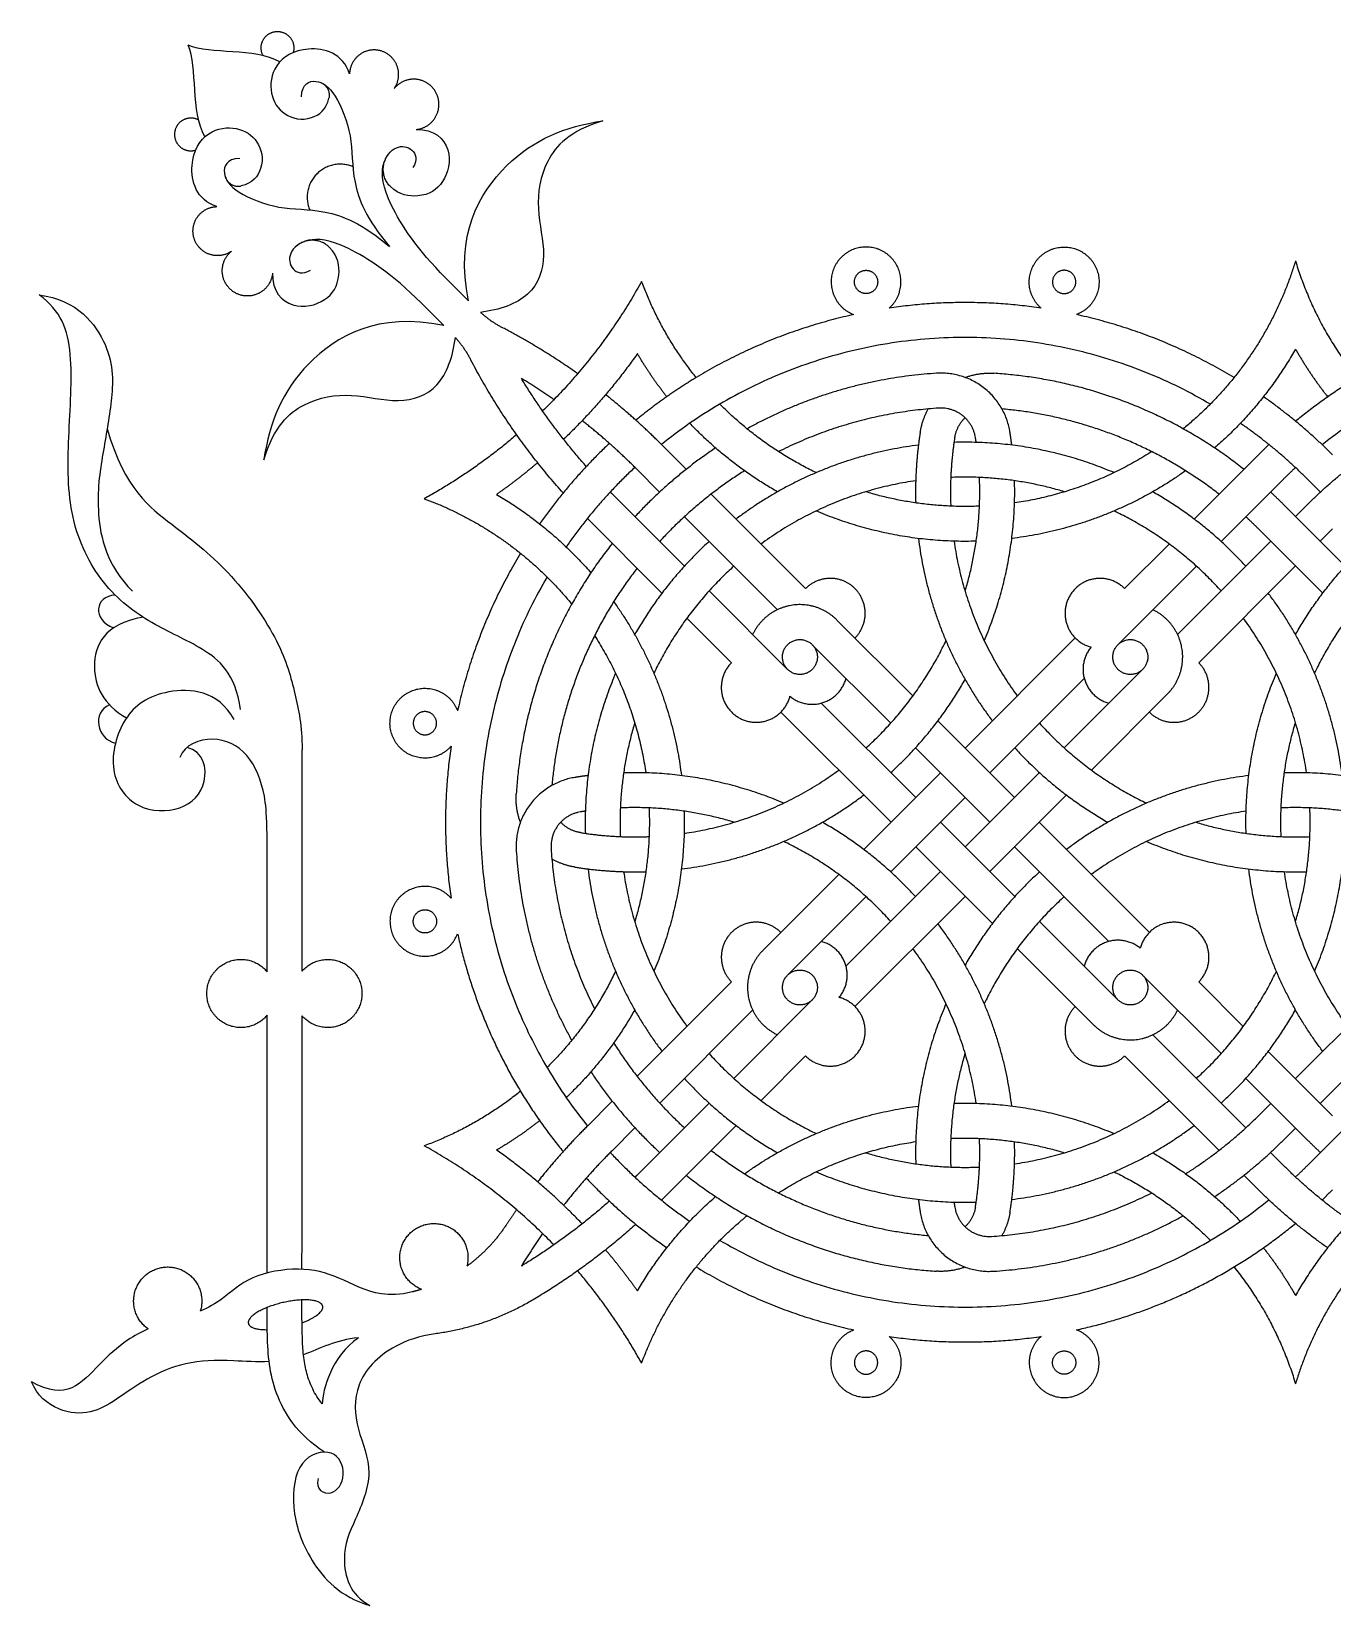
# Model space of a CAD drawing. Header units: millimetres. Extents: x -117 to 119, y -123 to 112.
# Drawn here: x -42.54 to -4.42, y 16.79 to 62.9 of the extents above; entities that cross this region are included whole.
import ezdxf

# ---------------------------------------------------------------- set-up
doc = ezdxf.new("R2010")
doc.units = ezdxf.units.MM
doc.header["$MEASUREMENT"] = 0
doc.layers.add('Layer 03', color=5, linetype='Continuous')

msp = doc.modelspace()

# ---------------------------------------------------------------- linework, layer by layer
at = {"layer": 'Layer 03'}
for p, q in [((-29.738, 55.011), (-30.402, 55.676)), ((-30.461, 54.288), (-31.125, 54.952)), ((-23.358, 50.078), (-24.086, 50.806)), ((-24.138, 49.411), (-24.809, 50.083)), ((-23.413, 47.24), (-25.533, 49.36)), ((-19.862, 46.583), (-22.629, 49.35)), ((-5.869, 49.78), (-7.686, 47.963)), ((-5.146, 49.78), (-4.777, 49.411)), ((-5.869, 49.057), (-4.053, 47.24)), ((-5.146, 49.057), (-5.508, 48.695)), ((-20.689, 45.963), (-23.414, 48.687)), ((-6.231, 47.972), (-8.963, 45.24)), ((-6.593, 48.333), (-4.709, 46.45)), ((-4.423, 48.333), (-4.784, 47.972)), ((-8.41, 47.239), (-10.71, 44.94)), ((-5.508, 47.248), (-8.344, 44.413)), ((-20.39, 44.217), (-22.689, 46.516)), ((-16.717, 43.438), (-18.943, 45.663)), ((-17.367, 42.641), (-19.666, 44.94)), ((-11.698, 43.952), (-14.465, 41.185)), ((-9.986, 44.217), (-12.285, 41.917)), ((-9.263, 43.493), (-11.488, 41.268)), ((-16.635, 40.462), (-19.402, 43.229)), ((-13.741, 40.462), (-15.986, 42.707)), ((-14.465, 39.738), (-16.643, 41.917)), ((-13.01, 41.193), (-15.188, 39.015)), ((-15.188, 40.462), (-17.366, 38.283)), ((-12.219, 40.537), (-14.465, 38.292)), ((-13.733, 37.56), (-15.911, 39.738)), ((-9.79, 36.511), (-13.018, 39.738)), ((-10.974, 36.248), (-13.741, 39.015)), ((-15.911, 38.292), (-18.678, 35.525)), ((-18.09, 37.559), (-20.39, 35.26)), ((-15.188, 37.568), (-18.415, 34.341)), ((-10.71, 34.537), (-13.009, 36.836)), ((-7.687, 32.961), (-9.986, 35.26)), ((-7.037, 33.758), (-8.344, 35.064)), ((-5.508, 32.228), (-2.672, 35.064)), ((-21.413, 34.237), (-24.137, 31.512)), ((-19.666, 34.537), (-21.965, 32.237)), ((-4.784, 31.505), (-2.052, 34.237)), ((-6.954, 30.781), (-9.687, 33.514)), ((-19.862, 32.894), (-21.168, 31.588)), ((-4.423, 31.143), (-6.306, 33.027)), ((-5.146, 30.42), (-6.963, 32.236)), ((-22.69, 31.513), (-24.809, 29.394)), ((-6.593, 31.143), (-6.231, 31.505)), ((-5.146, 29.696), (-3.329, 31.513)), ((-24.861, 30.788), (-25.533, 30.117)), ((-21.899, 30.857), (-24.086, 28.67)), ((-5.869, 30.42), (-5.508, 30.781)), ((-5.869, 29.696), (-6.238, 30.065))]:
    msp.add_line(p, q, dxfattribs=at)
for points in [[(-6.593, 50.503), (-8.476, 48.62)], [(-24.07, 46.45), (-26.256, 48.636)], [(-9.207, 47.889), (-10.514, 46.583)], [(-22.032, 44.413), (-23.338, 45.719)], [(-11.96, 45.136), (-15.188, 41.908)], [(-17.358, 39.738), (-20.586, 42.966)], [(-15.911, 41.185), (-18.156, 38.94)], [(-14.389, 36.77), (-16.635, 39.015)], [(-18.888, 38.209), (-21.113, 35.983)], [(-11.433, 33.813), (-13.658, 36.039)], [(-22.032, 35.064), (-24.799, 32.297)], [(-7.747, 30.127), (-10.514, 32.894)], [(-25.528, 31.568), (-26.256, 30.84)], [(-6.593, 28.973), (-7.018, 29.398)]]:
    msp.add_lwpolyline(points, dxfattribs=at)
for points, weights, knots in [([(-35.756, 62.194), (-35.879, 62.42), (-35.759, 62.647), (-35.639, 62.875), (-35.383, 62.9), (-35.127, 62.926), (-34.964, 62.726), (-34.801, 62.527), (-34.877, 62.282)], [1, 0.881210064491, 1, 0.881210064491, 1, 0.881210064491, 1, 0.881210064491, 1], [4.334201, 4.334201, 4.334201, 5.026418, 5.026418, 5.718635, 5.718635, 6.410852, 6.410852, 7.103069, 7.103069, 7.103069]), ([(-31.917, 61.228), (-31.709, 61.524), (-31.822, 61.867), (-31.935, 62.211), (-32.278, 62.325), (-32.621, 62.439), (-32.917, 62.231), (-33.213, 62.023), (-33.223, 61.662)], [1, 0.893245060778, 1, 0.893245060778, 1, 0.893245060778, 1, 0.893245060778, 1], [0, 0, 0, 0.982828, 0.982828, 1.965657, 1.965657, 2.948485, 2.948485, 3.931313, 3.931313, 3.931313]), ([(-31.274, 60.031), (-30.879, 60.067), (-30.692, 60.417), (-30.504, 60.766), (-30.692, 61.115), (-30.88, 61.464), (-31.274, 61.501), (-31.669, 61.537), (-31.917, 61.228)], [1, 0.881052779742, 1, 0.881052779742, 1, 0.881052779742, 1, 0.881052779742, 1], [0, 0, 0, 1.066522, 1.066522, 2.133043, 2.133043, 3.199565, 3.199565, 4.266087, 4.266087, 4.266087]), ([(-37.644, 60.307), (-37.87, 60.43), (-38.097, 60.309), (-38.324, 60.189), (-38.35, 59.933), (-38.375, 59.677), (-38.176, 59.514), (-37.977, 59.352), (-37.731, 59.428)], [1, 0.881210064491, 1, 0.881210064491, 1, 0.881210064491, 1, 0.881210064491, 1], [4.334201, 4.334201, 4.334201, 5.026418, 5.026418, 5.718635, 5.718635, 6.410852, 6.410852, 7.103069, 7.103069, 7.103069]), ([(-33.125, 58.94), (-33.723, 59.191), (-34.182, 58.732), (-34.641, 58.274), (-34.39, 57.675)], [1, 0.830250750109, 1, 0.830250750109, 1], [0, 0, 0, 1.675538, 1.675538, 3.351077, 3.351077, 3.351077]), ([(-36.678, 56.468), (-36.973, 56.259), (-37.317, 56.372), (-37.661, 56.485), (-37.775, 56.828), (-37.889, 57.171), (-37.681, 57.468), (-37.473, 57.764), (-37.111, 57.773)], [1, 0.893245060778, 1, 0.893245060778, 1, 0.893245060778, 1, 0.893245060778, 1], [0, 0, 0, 0.982828, 0.982828, 1.965657, 1.965657, 2.948485, 2.948485, 3.931313, 3.931313, 3.931313]), ([(-35.48, 55.824), (-35.517, 55.429), (-35.866, 55.242), (-36.215, 55.055), (-36.565, 55.242), (-36.914, 55.43), (-36.95, 55.825), (-36.987, 56.219), (-36.678, 56.468)], [1, 0.881052779742, 1, 0.881052779742, 1, 0.881052779742, 1, 0.881052779742, 1], [0, 0, 0, 1.066522, 1.066522, 2.133043, 2.133043, 3.199565, 3.199565, 4.266087, 4.266087, 4.266087]), ([(-17.413, 54.799), (-16.83, 55.314), (-17.17, 56.013), (-17.51, 56.712), (-18.274, 56.572), (-19.039, 56.432), (-19.109, 55.658), (-19.178, 54.883), (-18.451, 54.609)], [1, 0.796153603974, 1, 0.796153603974, 1, 0.796153603974, 1, 0.796153603974, 1], [8.153659, 8.153659, 8.153659, 10.103312, 10.103312, 12.052966, 12.052966, 14.00262, 14.00262, 15.952274, 15.952274, 15.952274]), ([(-12.963, 54.799), (-13.546, 55.314), (-13.206, 56.013), (-12.866, 56.712), (-12.102, 56.572), (-11.337, 56.432), (-11.267, 55.658), (-11.198, 54.883), (-11.925, 54.609)], [1, 0.796153603974, 1, 0.796153603974, 1, 0.796153603974, 1, 0.796153603974, 1], [8.153659, 8.153659, 8.153659, 10.103312, 10.103312, 12.052966, 12.052966, 14.00262, 14.00262, 15.952274, 15.952274, 15.952274]), ([(-17.749, 55.566), (-17.749, 55.907), (-18.09, 55.907), (-18.431, 55.907), (-18.431, 55.566), (-18.431, 55.225), (-18.09, 55.225), (-17.749, 55.225), (-17.749, 55.566)], [1, 0.707106781187, 1, 0.707106781187, 1, 0.707106781187, 1, 0.707106781187, 1], [0, 0, 0, 0.785398, 0.785398, 1.570796, 1.570796, 2.356194, 2.356194, 3.141593, 3.141593, 3.141593]), ([(-12.627, 55.566), (-12.627, 55.907), (-12.286, 55.907), (-11.945, 55.907), (-11.945, 55.566), (-11.945, 55.225), (-12.286, 55.225), (-12.627, 55.225), (-12.627, 55.566)], [1, 0.707106781187, 1, 0.707106781187, 1, 0.707106781187, 1, 0.707106781187, 1], [0, 0, 0, 0.785398, 0.785398, 1.570796, 1.570796, 2.356194, 2.356194, 3.141593, 3.141593, 3.141593]), ([(-18.415, 45.136), (-17.692, 45.859), (-18.415, 46.583), (-19.139, 47.306), (-19.862, 46.583)], [1, 0.707106781187, 1, 0.707106781187, 1], [7.068583, 7.068583, 7.068583, 9.424778, 9.424778, 11.780972, 11.780972, 11.780972]), ([(-10.514, 46.583), (-10.871, 46.94), (-11.372, 46.873), (-11.873, 46.807), (-12.124, 46.369), (-12.376, 45.93), (-12.181, 45.464), (-11.986, 44.998), (-11.497, 44.87)], [1, 0.896597164411, 1, 0.896597164411, 1, 0.896597164411, 1, 0.896597164411, 1], [2.356194, 2.356194, 2.356194, 3.732509, 3.732509, 5.108824, 5.108824, 6.485139, 6.485139, 7.861454, 7.861454, 7.861454]), ([(-18.943, 45.663), (-19.505, 46.225), (-20.287, 46.091), (-21.07, 45.956), (-21.413, 45.24)], [1, 0.888073833953, 1, 0.888073833953, 1], [0, 0, 0, 2.149462, 2.149462, 4.298925, 4.298925, 4.298925]), ([(-9.263, 43.493), (-8.701, 44.055), (-8.835, 44.838), (-8.97, 45.621), (-9.687, 45.963)], [1, 0.888073833953, 1, 0.888073833953, 1], [0, 0, 0, 2.149462, 2.149462, 4.298925, 4.298925, 4.298925]), ([(-19.666, 44.94), (-20.028, 45.302), (-20.39, 44.94), (-20.751, 44.578), (-20.39, 44.217), (-20.028, 43.855), (-19.666, 44.217), (-19.305, 44.578), (-19.666, 44.94)], [1, 0.707106781187, 1, 0.707106781187, 1, 0.707106781187, 1, 0.707106781187, 1], [0, 0, 0, 1.178097, 1.178097, 2.356194, 2.356194, 3.534292, 3.534292, 4.712389, 4.712389, 4.712389]), ([(-11.497, 44.87), (-11.854, 44.439), (-11.684, 43.906), (-11.515, 43.373), (-10.974, 43.229)], [1, 0.877397758974, 1, 0.877397758974, 1], [4.85167, 4.85167, 4.85167, 6.352826, 6.352826, 7.853982, 7.853982, 7.853982]), ([(-9.986, 44.217), (-9.624, 44.578), (-9.986, 44.94), (-10.348, 45.302), (-10.71, 44.94), (-11.071, 44.578), (-10.71, 44.217), (-10.348, 43.855), (-9.986, 44.217)], [1, 0.707106781187, 1, 0.707106781187, 1, 0.707106781187, 1, 0.707106781187, 1], [0, 0, 0, 1.178097, 1.178097, 2.356194, 2.356194, 3.534292, 3.534292, 4.712389, 4.712389, 4.712389]), ([(-22.032, 44.413), (-22.39, 44.055), (-22.323, 43.554), (-22.256, 43.054), (-21.818, 42.802), (-21.38, 42.55), (-20.914, 42.746), (-20.448, 42.941), (-20.319, 43.429)], [1, 0.896597164411, 1, 0.896597164411, 1, 0.896597164411, 1, 0.896597164411, 1], [2.356194, 2.356194, 2.356194, 3.732509, 3.732509, 5.108824, 5.108824, 6.485139, 6.485139, 7.861454, 7.861454, 7.861454]), ([(-9.79, 42.966), (-9.067, 42.242), (-8.344, 42.966), (-7.62, 43.689), (-8.344, 44.413)], [1, 0.707106781187, 1, 0.707106781187, 1], [7.068583, 7.068583, 7.068583, 9.424778, 9.424778, 11.780972, 11.780972, 11.780972]), ([(-20.319, 43.429), (-19.889, 43.072), (-19.356, 43.242), (-18.823, 43.412), (-18.678, 43.952)], [1, 0.877397758974, 1, 0.877397758974, 1], [4.85167, 4.85167, 4.85167, 6.352826, 6.352826, 7.853982, 7.853982, 7.853982]), ([(-30.249, 41.963), (-30.763, 41.38), (-31.463, 41.72), (-32.162, 42.06), (-32.022, 42.825), (-31.882, 43.589), (-31.107, 43.659), (-30.333, 43.729), (-30.058, 43.001)], [1, 0.796153603974, 1, 0.796153603974, 1, 0.796153603974, 1, 0.796153603974, 1], [8.153659, 8.153659, 8.153659, 10.103312, 10.103312, 12.052966, 12.052966, 14.00262, 14.00262, 15.952274, 15.952274, 15.952274]), ([(-31.016, 42.299), (-31.357, 42.299), (-31.357, 42.64), (-31.357, 42.981), (-31.016, 42.981), (-30.675, 42.981), (-30.675, 42.64), (-30.675, 42.299), (-31.016, 42.299)], [1, 0.707106781187, 1, 0.707106781187, 1, 0.707106781187, 1, 0.707106781187, 1], [0, 0, 0, 0.785398, 0.785398, 1.570796, 1.570796, 2.356194, 2.356194, 3.141593, 3.141593, 3.141593]), ([(-30.249, 37.514), (-30.763, 38.096), (-31.463, 37.756), (-32.162, 37.417), (-32.022, 36.652), (-31.882, 35.887), (-31.107, 35.817), (-30.333, 35.748), (-30.058, 36.475)], [1, 0.796153603974, 1, 0.796153603974, 1, 0.796153603974, 1, 0.796153603974, 1], [8.153659, 8.153659, 8.153659, 10.103312, 10.103312, 12.052966, 12.052966, 14.00262, 14.00262, 15.952274, 15.952274, 15.952274]), ([(-31.016, 37.177), (-31.357, 37.177), (-31.357, 36.836), (-31.357, 36.495), (-31.016, 36.495), (-30.675, 36.495), (-30.675, 36.836), (-30.675, 37.177), (-31.016, 37.177)], [1, 0.707106781187, 1, 0.707106781187, 1, 0.707106781187, 1, 0.707106781187, 1], [0, 0, 0, 0.785398, 0.785398, 1.570796, 1.570796, 2.356194, 2.356194, 3.141593, 3.141593, 3.141593]), ([(-20.586, 36.511), (-21.309, 37.234), (-22.032, 36.511), (-22.756, 35.787), (-22.032, 35.064)], [1, 0.707106781187, 1, 0.707106781187, 1], [7.068583, 7.068583, 7.068583, 9.424778, 9.424778, 11.780972, 11.780972, 11.780972]), ([(-8.344, 35.064), (-7.986, 35.421), (-8.053, 35.922), (-8.119, 36.423), (-8.558, 36.675), (-8.996, 36.926), (-9.462, 36.731), (-9.928, 36.536), (-10.056, 36.047)], [1, 0.896597164411, 1, 0.896597164411, 1, 0.896597164411, 1, 0.896597164411, 1], [2.356194, 2.356194, 2.356194, 3.732509, 3.732509, 5.108824, 5.108824, 6.485139, 6.485139, 7.861454, 7.861454, 7.861454]), ([(-21.113, 35.983), (-21.675, 35.422), (-21.54, 34.639), (-21.406, 33.856), (-20.689, 33.514)], [1, 0.888073833953, 1, 0.888073833953, 1], [0, 0, 0, 2.149462, 2.149462, 4.298925, 4.298925, 4.298925]), ([(-18.879, 34.607), (-18.522, 35.037), (-18.692, 35.57), (-18.861, 36.103), (-19.402, 36.248)], [1, 0.877397758974, 1, 0.877397758974, 1], [4.85167, 4.85167, 4.85167, 6.352826, 6.352826, 7.853982, 7.853982, 7.853982]), ([(-10.056, 36.047), (-10.487, 36.404), (-11.02, 36.235), (-11.553, 36.065), (-11.698, 35.525)], [1, 0.877397758974, 1, 0.877397758974, 1], [4.85167, 4.85167, 4.85167, 6.352826, 6.352826, 7.853982, 7.853982, 7.853982]), ([(-35.635, 34.09), (-36.081, 33.546), (-36.744, 33.782), (-37.406, 34.019), (-37.406, 34.723), (-37.406, 35.427), (-36.743, 35.664), (-36.081, 35.901), (-35.635, 35.356)], [1, 0.817472769511, 1, 0.817472769511, 1, 0.817472769511, 1, 0.817472769511, 1], [0.632098, 0.632098, 0.632098, 2.430146, 2.430146, 4.228194, 4.228194, 6.026242, 6.026242, 7.82429, 7.82429, 7.82429]), ([(-34.612, 35.38), (-34.156, 35.901), (-33.508, 35.658), (-32.86, 35.415), (-32.861, 34.723), (-32.861, 34.031), (-33.509, 33.788), (-34.156, 33.545), (-34.612, 34.066)], [1, 0.822008383555, 1, 0.822008383555, 1, 0.822008383555, 1, 0.822008383555, 1], [5.28004, 5.28004, 5.28004, 7.054889, 7.054889, 8.829738, 8.829738, 10.604587, 10.604587, 12.379435, 12.379435, 12.379435]), ([(-20.39, 35.26), (-20.751, 34.898), (-20.39, 34.537), (-20.028, 34.175), (-19.666, 34.537), (-19.305, 34.898), (-19.666, 35.26), (-20.028, 35.622), (-20.39, 35.26)], [1, 0.707106781187, 1, 0.707106781187, 1, 0.707106781187, 1, 0.707106781187, 1], [0, 0, 0, 1.178097, 1.178097, 2.356194, 2.356194, 3.534292, 3.534292, 4.712389, 4.712389, 4.712389]), ([(-10.71, 34.537), (-10.348, 34.175), (-9.986, 34.537), (-9.624, 34.898), (-9.986, 35.26), (-10.348, 35.622), (-10.71, 35.26), (-11.071, 34.898), (-10.71, 34.537)], [1, 0.707106781187, 1, 0.707106781187, 1, 0.707106781187, 1, 0.707106781187, 1], [0, 0, 0, 1.178097, 1.178097, 2.356194, 2.356194, 3.534292, 3.534292, 4.712389, 4.712389, 4.712389]), ([(-19.862, 32.894), (-19.505, 32.537), (-19.004, 32.603), (-18.503, 32.67), (-18.252, 33.108), (-18, 33.546), (-18.195, 34.012), (-18.39, 34.478), (-18.879, 34.607)], [1, 0.896597164411, 1, 0.896597164411, 1, 0.896597164411, 1, 0.896597164411, 1], [2.356194, 2.356194, 2.356194, 3.732509, 3.732509, 5.108824, 5.108824, 6.485139, 6.485139, 7.861454, 7.861454, 7.861454]), ([(-11.96, 34.341), (-12.684, 33.617), (-11.96, 32.894), (-11.237, 32.171), (-10.514, 32.894)], [1, 0.707106781187, 1, 0.707106781187, 1], [7.068583, 7.068583, 7.068583, 9.424778, 9.424778, 11.780972, 11.780972, 11.780972]), ([(-11.433, 33.813), (-10.871, 33.251), (-10.088, 33.386), (-9.305, 33.52), (-8.963, 34.237)], [1, 0.888073833953, 1, 0.888073833953, 1], [0, 0, 0, 2.149462, 2.149462, 4.298925, 4.298925, 4.298925]), ([(-31.12, 26.057), (-31.72, 26.295), (-31.75, 26.94), (-31.78, 27.585), (-31.204, 27.877), (-30.628, 28.169), (-30.126, 27.764), (-29.623, 27.359), (-29.786, 26.734)], [1, 0.839835345758, 1, 0.839835345758, 1, 0.839835345758, 1, 0.839835345758, 1], [7.45431, 7.45431, 7.45431, 9.135268, 9.135268, 10.816225, 10.816225, 12.497183, 12.497183, 14.17814, 14.17814, 14.17814]), ([(-39.127, 24.897), (-39.627, 25.251), (-39.539, 25.857), (-39.451, 26.463), (-38.87, 26.659), (-38.29, 26.855), (-37.852, 26.427), (-37.414, 25.998), (-37.597, 25.414)], [1, 0.85247995657, 1, 0.85247995657, 1, 0.85247995657, 1, 0.85247995657, 1], [7.80381, 7.80381, 7.80381, 9.415248, 9.415248, 11.026687, 11.026687, 12.638125, 12.638125, 14.249564, 14.249564, 14.249564]), ([(-34.615, 25.076), (-33.954, 25.325), (-34.01, 25.565), (-34.093, 25.921), (-35.182, 25.667), (-36.271, 25.414), (-36.188, 25.058), (-36.143, 24.868), (-35.635, 24.875)], [0.889076269239, 0.781427076851, 1, 0.707106781187, 1, 0.707106781187, 1, 0.818736781252, 0.861830784593], [1.969379, 1.969379, 1.969379, 3.141593, 3.141593, 4.712389, 4.712389, 6.283185, 6.283185, 7.255306, 7.255306, 7.255306]), ([(-17.413, 24.677), (-16.83, 24.163), (-17.17, 23.463), (-17.51, 22.764), (-18.274, 22.904), (-19.039, 23.045), (-19.109, 23.819), (-19.178, 24.593), (-18.451, 24.868)], [1, 0.796153603974, 1, 0.796153603974, 1, 0.796153603974, 1, 0.796153603974, 1], [8.153659, 8.153659, 8.153659, 10.103312, 10.103312, 12.052966, 12.052966, 14.00262, 14.00262, 15.952274, 15.952274, 15.952274]), ([(-12.963, 24.677), (-13.546, 24.163), (-13.206, 23.463), (-12.866, 22.764), (-12.102, 22.904), (-11.337, 23.045), (-11.267, 23.819), (-11.198, 24.593), (-11.925, 24.868)], [1, 0.796153603974, 1, 0.796153603974, 1, 0.796153603974, 1, 0.796153603974, 1], [8.153659, 8.153659, 8.153659, 10.103312, 10.103312, 12.052966, 12.052966, 14.00262, 14.00262, 15.952274, 15.952274, 15.952274]), ([(-17.749, 23.911), (-17.749, 23.57), (-18.09, 23.57), (-18.431, 23.57), (-18.431, 23.911), (-18.431, 24.252), (-18.09, 24.252), (-17.749, 24.252), (-17.749, 23.911)], [1, 0.707106781187, 1, 0.707106781187, 1, 0.707106781187, 1, 0.707106781187, 1], [0, 0, 0, 0.785398, 0.785398, 1.570796, 1.570796, 2.356194, 2.356194, 3.141593, 3.141593, 3.141593]), ([(-12.627, 23.911), (-12.627, 23.57), (-12.286, 23.57), (-11.945, 23.57), (-11.945, 23.911), (-11.945, 24.252), (-12.286, 24.252), (-12.627, 24.252), (-12.627, 23.911)], [1, 0.707106781187, 1, 0.707106781187, 1, 0.707106781187, 1, 0.707106781187, 1], [0, 0, 0, 0.785398, 0.785398, 1.570796, 1.570796, 2.356194, 2.356194, 3.141593, 3.141593, 3.141593])]:
    msp.add_rational_spline(points, weights, degree=2, knots=knots, dxfattribs=at)
for points in [[(-35.262, 62.013), (-36.026, 62.434), (-37.281, 62.213), (-37.955, 62.506)], [(-37.462, 59.813), (-37.883, 60.576), (-37.663, 61.832), (-37.955, 62.506)], [(-34.63, 60.992), (-34.62, 61.38), (-34.19, 61.546), (-33.647, 61.164), (-33.104, 59.835), (-33.19, 58.56), (-32.735, 57.409), (-32.058, 56.608)], [(-29.738, 55.011), (-30.141, 56.94), (-28.714, 59.408), (-26.914, 60.107), (-25.805, 60.288)], [(-25.805, 60.288), (-26.791, 59.98), (-27.563, 59.14), (-27.796, 57.713), (-27.407, 56.319), (-27.827, 55.097), (-28.824, 54.744), (-29.39, 54.674)], [(-30.402, 55.676), (-31.238, 56.512), (-32.217, 57.995), (-32.336, 59.069), (-31.856, 59.6), (-31.355, 59.498), (-31.212, 59.15), (-31.365, 58.915)], [(-36.442, 59.181), (-36.83, 59.17), (-36.995, 58.74), (-36.614, 58.197), (-35.285, 57.654), (-34.009, 57.74), (-32.859, 57.285), (-32.058, 56.608)], [(-31.125, 54.952), (-31.962, 55.789), (-33.445, 56.767), (-34.518, 56.886), (-35.05, 56.406), (-34.947, 55.905), (-34.6, 55.762), (-34.365, 55.915)], [(-36.42, 43.04), (-36.567, 44.103), (-37.529, 44.905), (-39.005, 45.491), (-40.525, 46.642), (-41.486, 48.611), (-41.486, 50.982), (-41.27, 53.596), (-41.675, 54.728), (-42.321, 55.186)], [(-42.321, 55.186), (-41.199, 55.04), (-40.102, 53.643), (-40.173, 52.07), (-40.456, 50.549), (-40.711, 48.904), (-40.341, 47.26), (-39.584, 46.503)], [(-30.461, 54.288), (-32.39, 54.691), (-34.858, 53.265), (-35.557, 51.464), (-35.738, 50.355)], [(-35.738, 50.355), (-35.43, 51.341), (-34.59, 52.113), (-33.163, 52.347), (-31.769, 51.957), (-30.547, 52.377), (-30.194, 53.374), (-30.123, 53.94)], [(-40.326, 51.264), (-39.804, 49.489), (-38.359, 48.432), (-36.632, 47.057), (-35.187, 44.942), (-34.814, 43.496), (-34.615, 42.561), (-34.615, 41.864)], [(-40.087, 46.393), (-40.701, 46.362), (-40.761, 45.674), (-40.143, 45.429)], [(-39.273, 45.744), (-40.431, 45.554), (-40.955, 44.253), (-40.446, 43.19), (-39.756, 42.794)], [(-36.604, 42.747), (-37.083, 43.615), (-38.729, 43.72), (-39.911, 42.897), (-40.345, 41.191), (-39.507, 40.054), (-38.1, 40.024), (-37.297, 40.824), (-37.502, 41.818), (-37.985, 41.931)], [(-40.26, 43.181), (-40.776, 42.951), (-40.641, 42.188), (-40.082, 42.052)], [(-34.612, 37.261), (-34.612, 37.532), (-34.612, 37.803), (-34.612, 38.074)], [(-34.612, 35.38), (-34.612, 36.007), (-34.612, 36.634), (-34.612, 37.261)], [(-32.965, 24.633), (-33.614, 24.585), (-34.096, 24.318), (-34.574, 24.138)], [(-32.965, 24.633), (-33.755, 24.096), (-34.008, 23.116), (-34.027, 22.702)], [(-34.139, 20.513), (-34.237, 20.193), (-33.723, 19.907), (-33.274, 20.612), (-33.64, 21.445), (-34.757, 21.148), (-34.969, 19.69), (-34.492, 18.128), (-33.49, 17.04), (-32.625, 16.795)]]:
    msp.add_open_spline(points, degree=3, dxfattribs=at)
for points, knots in [([(-33.223, 61.662), (-33.409, 62.271), (-34.549, 62.564), (-35.496, 61.945), (-35.59, 61.047), (-35.19, 60.416), (-34.393, 60.237), (-33.894, 60.622), (-33.827, 60.95)], [0, 0, 0, 0, 1.769745, 3.539491, 5.309236, 7.078982, 8.848727, 10.270839, 10.270839, 10.270839, 10.270839]), ([(-37.111, 57.773), (-37.721, 57.96), (-38.014, 59.099), (-37.395, 60.046), (-36.497, 60.14), (-35.865, 59.74), (-35.687, 58.943), (-36.072, 58.445), (-36.399, 58.377)], [0, 0, 0, 0, 1.769745, 3.539491, 5.309236, 7.078982, 8.848727, 10.270839, 10.270839, 10.270839, 10.270839]), ([(-31.274, 60.031), (-30.742, 60.051), (-30.15, 59.469), (-30.425, 58.396), (-31.071, 58.016), (-31.77, 58.1), (-32.027, 58.359)], [0, 0, 0, 0, 1.734064, 3.468129, 5.202193, 6.511856, 6.511856, 6.511856, 6.511856]), ([(-35.48, 55.824), (-35.501, 55.293), (-34.918, 54.7), (-33.845, 54.976), (-33.466, 55.621), (-33.55, 56.32), (-33.809, 56.577)], [0, 0, 0, 0, 1.734064, 3.468129, 5.202193, 6.511856, 6.511856, 6.511856, 6.511856]), ([(-35.635, 35.356), (-35.635, 36.062), (-35.635, 39.43), (-35.635, 40.527), (-36.144, 41.828), (-37.204, 42.334), (-38.047, 42.021), (-38.192, 41.635)], [16.389469, 16.389469, 16.389469, 16.389469, 17.433858, 21.792323, 26.150787, 30.509252, 34.867716, 34.867716, 34.867716, 34.867716]), ([(-35.642, 26.535), (-35.641, 27.029), (-35.636, 28.795), (-35.635, 32.131), (-35.635, 34.09)], [11.572595, 11.572595, 11.572595, 11.572595, 13.075394, 15.788051, 15.788051, 15.788051, 15.788051]), ([(-34.618, 26.646), (-34.617, 27.157), (-34.614, 28.536), (-34.613, 31.009), (-34.612, 32.971), (-34.612, 34.066)], [7.201471, 7.201471, 7.201471, 7.201471, 9.449248, 13.267386, 18.081665, 18.081665, 18.081665, 18.081665]), ([(-31.386, 25.981), (-31.751, 25.891), (-32.567, 25.874), (-33.542, 26.45), (-34.649, 26.742), (-36.194, 26.47), (-36.857, 25.805), (-37.372, 25.513), (-37.597, 25.414)], [0.934012, 0.934012, 0.934012, 0.934012, 1.957826, 3.915653, 5.873479, 7.831306, 9.789132, 11.248979, 11.248979, 11.248979, 11.248979]), ([(-33.958, 21.289), (-34.762, 21.814), (-35.535, 23.068), (-35.629, 24.299), (-35.64, 25.198), (-35.642, 25.524)], [0, 0, 0, 0, 4.358465, 8.716929, 10.291043, 10.291043, 10.291043, 10.291043]), ([(-34.027, 22.702), (-34.055, 22.737), (-34.134, 22.841), (-34.249, 23.023), (-34.358, 23.251), (-34.443, 23.478), (-34.507, 23.705), (-34.568, 24.027), (-34.597, 24.379), (-34.61, 24.768), (-34.617, 25.125), (-34.619, 25.456), (-34.619, 25.672), (-34.619, 25.747)], [1.237737, 1.237737, 1.237737, 1.237737, 1.430709, 1.814813, 2.182088, 2.540219, 2.879952, 3.220319, 3.981703, 4.429471, 4.932531, 5.553043, 5.883509, 5.883509, 5.883509, 5.883509]), ([(-39.127, 24.897), (-39.332, 24.805), (-39.863, 24.515), (-40.57, 23.859), (-41.307, 23.03), (-42.021, 23.053), (-42.543, 23.349)], [14.439199, 14.439199, 14.439199, 14.439199, 15.662611, 17.620438, 19.578264, 21.536091, 21.536091, 21.536091, 21.536091]), ([(-30.719, 24.753), (-31.185, 24.691), (-32.239, 24.309), (-33.131, 23.279), (-33.049, 21.939), (-32.455, 20.729), (-33.074, 19.247), (-33.53, 18.284), (-33.22, 17.086), (-32.625, 16.795)], [1.150606, 1.150606, 1.150606, 1.150606, 2.499808, 4.999616, 7.499424, 9.999232, 12.49904, 14.998848, 17.498656, 17.498656, 17.498656, 17.498656]), ([(-35.581, 23.938), (-35.938, 23.923), (-36.882, 23.993), (-38.054, 23.949), (-39.2, 23.451), (-40.084, 22.795), (-40.776, 22.397), (-41.746, 22.431), (-42.387, 22.951), (-42.543, 23.349)], [2.735496, 2.735496, 2.735496, 2.735496, 3.906137, 5.859206, 7.812275, 9.765344, 11.718412, 13.671481, 15.62455, 15.62455, 15.62455, 15.62455])]:
    msp.add_open_spline(points, degree=3, knots=knots, dxfattribs=at)
for points, weights in [([(-34.095, 61.416), (-33.754, 61.302), (-33.827, 60.95)], [1, 0.747715326561, 1]), ([(-32.027, 58.359), (-32.49, 58.825), (-32.068, 59.328)], [1, 0.738386760381, 1]), ([(-36.866, 58.645), (-36.752, 58.304), (-36.399, 58.377)], [1, 0.747715326561, 1]), ([(-33.809, 56.577), (-34.274, 57.04), (-34.777, 56.619)], [1, 0.738386760381, 1]), ([(-5.508, 56.184), (-6.4, 53.22), (-8.799, 51.264)], [1, 0.956186495849, 1]), ([(-5.508, 56.184), (-4.94, 54.299), (-3.707, 52.765)], [1, 0.981564409346, 1]), ([(-24.666, 55.583), (-25.834, 53.469), (-27.566, 51.786)], [1, 0.989129941566, 1]), ([(-23.067, 52.765), (-24.096, 54.044), (-24.666, 55.583)], [1, 0.987074000543, 1]), ([(-12.963, 54.799), (-15.188, 55.128), (-17.413, 54.799)], [1, 0.989265115328, 1]), ([(-29.39, 54.674), (-29.084, 54.405), (-28.723, 54.216)], [1, 0.992945398215, 1]), ([(-18.451, 54.609), (-20.912, 54.069), (-23.067, 52.765)], [1, 0.986583229768, 1]), ([(-7.309, 52.765), (-9.464, 54.069), (-11.925, 54.609)], [1, 0.98658322978, 1]), ([(-5.508, 51.489), (-2.675, 53.822), (0.909, 54.609)], [1, 0.972153396387, 1]), ([(-26.541, 52.879), (-27.587, 53.621), (-28.723, 54.216)], [1, 0.997749601331, 1]), ([(-30.123, 53.94), (-29.855, 53.634), (-29.666, 53.273)], [1, 0.992945398215, 1]), ([(-8.002, 51.987), (-16.451, 56.944), (-24.086, 50.806)], [1, 0.823169305101, 1]), ([(-5.508, 53.601), (-6.445, 51.95), (-7.877, 50.703)], [1, 0.985763874723, 1]), ([(-5.508, 53.601), (-5.091, 52.867), (-4.568, 52.204)], [1, 0.997135605562, 1]), ([(-4.73, 50.802), (2.905, 56.946), (11.358, 51.987)], [1, 0.823047719636, 1]), ([(-26.966, 49.385), (-28.559, 51.161), (-29.666, 53.273)], [1, 0.992280590609, 1]), ([(-24.789, 53.465), (-25.75, 52.107), (-26.952, 50.958)], [1, 0.995395440079, 1]), ([(-23.928, 52.204), (-24.402, 52.805), (-24.789, 53.465)], [1, 0.997645124031, 1]), ([(-26.286, 50.16), (-27.352, 51.365), (-28.189, 52.739)], [1, 0.996056042112, 1]), ([(-27.235, 52.117), (-27.702, 52.443), (-28.189, 52.739)], [1, 0.999503203248, 1]), ([(-23.067, 52.765), (-23.996, 52.203), (-24.835, 51.516)], [1, 0.99747031156, 1]), ([(-16.025, 52.89), (-18.984, 52.702), (-21.577, 51.264)], [1, 0.975611425438, 1]), ([(-13.874, 51.17), (-14.167, 53.008), (-16.025, 52.89)], [1, 0.739701251251, 1]), ([(-15.188, 52.768), (-14.782, 52.917), (-14.351, 52.89)], [1, 0.978408495456, 1]), ([(-7.018, 50.078), (-10.246, 52.629), (-14.351, 52.89)], [1, 0.954572972247, 1]), ([(-24.086, 50.806), (-24.862, 51.582), (-25.721, 52.264)], [1, 0.998352408426, 1]), ([(-4.423, 50.503), (-5.361, 51.442), (-6.448, 52.204)], [1, 0.996222177152, 1]), ([(-19.552, 49.98), (-21.137, 50.738), (-22.373, 51.987)], [1, 0.985221695717, 1]), ([(-15.96, 51.869), (-18.437, 51.711), (-20.655, 50.595)], [1, 0.979774042568, 1]), ([(-16.501, 51.17), (-16.444, 51.529), (-16.267, 51.846)], [1, 0.984618975365, 1]), ([(-14.885, 51.009), (-15.031, 51.928), (-15.96, 51.869)], [1, 0.739701251251, 1]), ([(-7.747, 49.35), (-10.562, 51.529), (-14.109, 51.846)], [1, 0.959675228615, 1]), ([(-24.809, 50.083), (-25.566, 50.84), (-26.407, 51.502)], [1, 0.99824856772, 1]), ([(-20.686, 49.418), (-22.118, 50.232), (-23.254, 51.426)], [1, 0.989219938732, 1]), ([(-15.491, 51.009), (-15.437, 51.349), (-15.188, 51.587)], [1, 0.94768095953, 1]), ([(-5.146, 49.78), (-6.059, 50.693), (-7.122, 51.426)], [1, 0.995893016365, 1]), ([(-28.328, 51.091), (-29.585, 50.016), (-31.033, 49.217)], [1, 0.994859750871, 1]), ([(-25.61, 50.836), (-26.753, 49.763), (-27.653, 48.478)], [1, 0.994735759536, 1]), ([(-16.556, 50.786), (-19.518, 50.419), (-21.899, 48.62)], [1, 0.965882095706, 1]), ([(-16.501, 51.17), (-16.666, 50.138), (-16.635, 49.093)], [1, 0.995622385096, 1]), ([(-15.491, 51.009), (-15.65, 50.009), (-15.608, 48.998)], [1, 0.995023739855, 1]), ([(-10.824, 49.98), (-13.071, 50.937), (-15.513, 50.866)], [1, 0.976761310696, 1]), ([(-14.863, 50.866), (-14.873, 50.938), (-14.885, 51.009)], [1, 0.99997432468, 1]), ([(-13.82, 50.786), (-13.844, 50.979), (-13.874, 51.17)], [1, 0.999848428706, 1]), ([(-6.593, 50.503), (-6.441, 50.655), (-6.285, 50.802)], [1, 0.999900719339, 1]), ([(-27.713, 50.271), (-28.293, 49.779), (-28.914, 49.34)], [1, 0.99903128505, 1]), ([(-22.498, 50.703), (-23.799, 49.836), (-24.861, 48.688)], [1, 0.993035696212, 1]), ([(-9.721, 50.595), (-11.568, 49.408), (-13.74, 49.093)], [1, 0.977223398735, 1]), ([(-5.146, 49.057), (-4.224, 49.979), (-3.138, 50.703)], [1, 0.99513540674, 1]), ([(-24.862, 50.135), (-25.996, 49.08), (-26.876, 47.805)], [1, 0.994100733946, 1]), ([(-21.65, 50.034), (-23.032, 49.166), (-24.137, 47.964)], [1, 0.991103057009, 1]), ([(-12.273, 49.418), (-13.905, 49.91), (-15.608, 49.839)], [1, 0.986084369572, 1]), ([(-15.188, 46.504), (-14.697, 48.136), (-14.767, 49.839)], [1, 0.986084369559, 1]), ([(-8.726, 50.034), (-11.022, 48.397), (-13.82, 48.051)], [1, 0.969390813293, 1]), ([(-5.869, 49.78), (-5.689, 49.961), (-5.501, 50.135)], [1, 0.999837778749, 1]), ([(-28.914, 49.34), (-27.346, 48.42), (-26.153, 47.049)], [1, 0.986927266353, 1]), ([(-25.533, 49.36), (-25.559, 49.386), (-25.585, 49.412)], [1, 0.999997905609, 1]), ([(-16.635, 49.743), (-19.133, 49.382), (-21.168, 47.889)], [1, 0.970216207945, 1]), ([(-14.767, 48.998), (-16.47, 48.927), (-18.102, 49.418)], [1, 0.986084369546, 1]), ([(-14.627, 45.054), (-13.669, 47.302), (-13.74, 49.743)], [1, 0.976761310694, 1]), ([(-6.963, 47.24), (-8.154, 48.546), (-9.69, 49.418)], [1, 0.987633543639, 1]), ([(-5.869, 49.057), (-6.05, 49.238), (-6.238, 49.411)], [1, 0.999811603622, 1]), ([(-31.033, 49.217), (-28.453, 48.26), (-26.714, 46.127)], [1, 0.964894631991, 1]), ([(-14.863, 47.971), (-17.305, 47.9), (-19.552, 48.857)], [1, 0.976761310677, 1]), ([(-7.687, 46.516), (-9.024, 47.996), (-10.824, 48.857)], [1, 0.981079564656, 1]), ([(-6.593, 48.333), (-6.774, 48.514), (-6.962, 48.687)], [1, 0.999778540331, 1]), ([(-22.69, 47.963), (-23.995, 46.773), (-24.868, 45.236)], [1, 0.987633543634, 1]), ([(-16.556, 48.051), (-16.189, 45.088), (-14.389, 42.707)], [1, 0.965882095715, 1]), ([(-15.513, 47.971), (-15.152, 45.473), (-13.658, 43.438)], [1, 0.970216207966, 1]), ([(-5.508, 45.236), (-4.635, 46.773), (-3.329, 47.963)], [1, 0.987633543641, 1]), ([(-28.215, 47.618), (-29.518, 45.462), (-30.058, 43.001)], [1, 0.986583229778, 1]), ([(-25.528, 47.908), (-28.078, 44.681), (-28.34, 40.575)], [1, 0.954572894131, 1]), ([(-24.799, 47.18), (-26.979, 44.364), (-27.295, 40.818)], [1, 0.959675228643, 1]), ([(-21.965, 47.239), (-23.446, 45.902), (-24.307, 44.102)], [1, 0.981079564666, 1]), ([(-4.947, 44.102), (-4.085, 45.902), (-2.605, 47.239)], [1, 0.981079564666, 1]), ([(-27.437, 46.924), (-32.394, 38.475), (-26.256, 30.84)], [1, 0.823169305139, 1]), ([(-25.483, 46.2), (-23.847, 43.904), (-23.5, 41.106)], [1, 0.969390813318, 1]), ([(-4.14, 41.106), (-4.507, 44.068), (-6.306, 46.45)], [1, 0.965882095685, 1]), ([(-5.183, 41.186), (-5.544, 43.684), (-7.037, 45.719)], [1, 0.970216207965, 1]), ([(-26.044, 45.205), (-24.857, 43.358), (-24.543, 41.186)], [1, 0.97722339876, 1]), ([(-18.09, 41.917), (-16.61, 43.255), (-15.749, 45.054)], [1, 0.981079564656, 1]), ([(-25.429, 44.102), (-26.387, 41.855), (-26.315, 39.413)], [1, 0.976761310717, 1]), ([(-17.366, 41.193), (-16.061, 42.384), (-15.188, 43.921)], [1, 0.987633543636, 1]), ([(-6.955, 39.413), (-7.027, 41.855), (-6.069, 44.102)], [1, 0.976761310703, 1]), ([(-24.868, 42.653), (-25.359, 41.021), (-25.289, 39.318)], [1, 0.986084369545, 1]), ([(-13.009, 42.641), (-11.671, 41.161), (-9.872, 40.299)], [1, 0.981079564656, 1]), ([(-5.928, 39.318), (-5.999, 41.021), (-5.508, 42.653)], [1, 0.986084369575, 1]), ([(-30.249, 41.963), (-30.577, 39.738), (-30.249, 37.514)], [1, 0.989265115328, 1]), ([(-34.612, 38.074), (-34.613, 39.969), (-34.615, 41.864)], [1, 0.999999999753, 1]), ([(-13.733, 41.917), (-12.542, 40.611), (-11.005, 39.738)], [1, 0.987633543636, 1]), ([(-26.62, 41.052), (-28.458, 40.759), (-28.34, 38.901)], [1, 0.739701251251, 1]), ([(-26.236, 41.106), (-26.428, 41.082), (-26.62, 41.052)], [1, 0.999848428705, 1]), ([(-20.504, 40.299), (-22.751, 41.257), (-25.193, 41.186)], [1, 0.976761310677, 1]), ([(-23.421, 39.413), (-20.923, 39.775), (-18.888, 41.268)], [1, 0.970216207966, 1]), ([(-6.876, 41.106), (-9.838, 40.739), (-12.219, 38.94)], [1, 0.965882095715, 1]), ([(-1.144, 40.299), (-3.391, 41.257), (-5.833, 41.186)], [1, 0.97676131069, 1]), ([(-28.218, 39.738), (-28.367, 40.144), (-28.34, 40.575)], [1, 0.978408495456, 1]), ([(-21.954, 39.738), (-23.586, 40.23), (-25.289, 40.159)], [1, 0.986084369546, 1]), ([(-24.448, 40.159), (-24.377, 38.456), (-24.868, 36.824)], [1, 0.986084369532, 1]), ([(-23.5, 38.37), (-20.538, 38.737), (-18.156, 40.537)], [1, 0.965882095715, 1]), ([(-2.593, 39.738), (-4.225, 40.23), (-5.928, 40.159)], [1, 0.986084369559, 1]), ([(-5.508, 36.824), (-5.016, 38.456), (-5.087, 40.159)], [1, 0.986084369588, 1]), ([(-26.459, 40.042), (-27.378, 39.895), (-27.319, 38.966)], [1, 0.739701251251, 1]), ([(-26.459, 39.435), (-26.799, 39.489), (-27.037, 39.738)], [1, 0.94768095953, 1]), ([(-26.315, 40.063), (-26.387, 40.053), (-26.459, 40.042)], [1, 0.999974324679, 1]), ([(-23.421, 40.063), (-23.349, 37.622), (-24.307, 35.374)], [1, 0.976761310669, 1]), ([(-16.643, 37.56), (-17.834, 38.866), (-19.37, 39.738)], [1, 0.987633543636, 1]), ([(-6.955, 40.063), (-9.453, 39.702), (-11.488, 38.209)], [1, 0.970216207966, 1]), ([(-8.422, 39.738), (-6.79, 39.247), (-5.087, 39.318)], [1, 0.986084369572, 1]), ([(-4.947, 35.374), (-3.989, 37.622), (-4.06, 40.063)], [1, 0.976761310685, 1]), ([(-26.459, 39.435), (-25.459, 39.276), (-24.448, 39.318)], [1, 0.995023739855, 1]), ([(-28.34, 38.901), (-28.151, 35.942), (-26.714, 33.349)], [1, 0.975611425444, 1]), ([(-27.319, 38.966), (-27.161, 36.489), (-26.044, 34.271)], [1, 0.979774042574, 1]), ([(-17.367, 36.836), (-18.705, 38.316), (-20.504, 39.177)], [1, 0.981079564656, 1]), ([(-9.872, 39.177), (-7.624, 38.219), (-5.183, 38.291)], [1, 0.976761310707, 1]), ([(-26.62, 38.425), (-26.978, 38.482), (-27.295, 38.659)], [1, 0.984618975433, 1]), ([(-26.62, 38.425), (-25.588, 38.26), (-24.543, 38.291)], [1, 0.995622385096, 1]), ([(-26.236, 38.37), (-25.869, 35.408), (-24.07, 33.027)], [1, 0.965882095715, 1]), ([(-25.193, 38.291), (-24.832, 35.793), (-23.338, 33.758)], [1, 0.970216207938, 1]), ([(-13.01, 38.283), (-14.315, 37.092), (-15.188, 35.556)], [1, 0.987633543636, 1]), ([(-4.709, 33.027), (-6.509, 35.408), (-6.876, 38.37)], [1, 0.965882095706, 1]), ([(-3.978, 33.758), (-5.471, 35.793), (-5.833, 38.291)], [1, 0.970216207958, 1]), ([(-12.285, 37.559), (-13.766, 36.222), (-14.627, 34.422)], [1, 0.981079564656, 1]), ([(-30.058, 36.475), (-29.277, 32.913), (-26.966, 30.091)], [1, 0.972482323575, 1]), ([(-13.82, 31.426), (-14.187, 34.388), (-15.986, 36.77)], [1, 0.965882095715, 1]), ([(-14.863, 31.506), (-15.224, 34.004), (-16.717, 36.039)], [1, 0.970216207966, 1]), ([(-25.429, 35.374), (-26.188, 33.789), (-27.437, 32.553)], [1, 0.985221695713, 1]), ([(-8.41, 32.237), (-6.93, 33.575), (-6.069, 35.374)], [1, 0.981079564651, 1]), ([(-24.868, 34.241), (-25.682, 32.808), (-26.876, 31.672)], [1, 0.98921993873, 1]), ([(-15.749, 34.422), (-16.707, 32.175), (-16.635, 29.733)], [1, 0.976761310691, 1]), ([(-7.686, 31.513), (-6.38, 32.704), (-5.508, 34.241)], [1, 0.987633543641, 1]), ([(-25.483, 33.276), (-24.616, 31.894), (-23.414, 30.789)], [1, 0.991103057009, 1]), ([(-22.689, 32.961), (-21.351, 31.48), (-19.552, 30.619)], [1, 0.981079564661, 1]), ([(-15.188, 32.973), (-15.679, 31.341), (-15.608, 29.638)], [1, 0.986084369559, 1]), ([(-26.153, 32.428), (-25.285, 31.127), (-24.138, 30.065)], [1, 0.993035696211, 1]), ([(-28.215, 31.859), (-29.494, 30.831), (-31.033, 30.26)], [1, 0.987074015116, 1]), ([(-23.413, 32.236), (-22.222, 30.931), (-20.686, 30.058)], [1, 0.987633543637, 1]), ([(-21.65, 29.443), (-19.354, 31.08), (-16.556, 31.426)], [1, 0.969390813311, 1]), ([(-15.513, 31.506), (-13.071, 31.577), (-10.824, 30.619)], [1, 0.976761310695, 1]), ([(-13.74, 29.733), (-11.242, 30.094), (-9.207, 31.588)], [1, 0.970216207958, 1]), ([(-27.653, 30.998), (-28.254, 30.524), (-28.914, 30.137)], [1, 0.997645126901, 1]), ([(-8.726, 29.443), (-7.563, 30.173), (-6.593, 31.143)], [1, 0.993684518883, 1]), ([(-26.256, 30.84), (-27.032, 30.065), (-27.713, 29.205)], [1, 0.998352409043, 1]), ([(-15.608, 30.479), (-13.905, 30.549), (-12.273, 30.058)], [1, 0.986084369561, 1]), ([(-14.885, 28.467), (-14.725, 29.467), (-14.767, 30.479)], [1, 0.995023739855, 1]), ([(-13.82, 28.69), (-10.858, 29.057), (-8.476, 30.857)], [1, 0.965882095694, 1]), ([(-27.235, 27.36), (-28.919, 29.092), (-31.033, 30.26)], [1, 0.989129946161, 1]), ([(-26.407, 27.974), (-27.557, 29.176), (-28.914, 30.137)], [1, 0.995395440977, 1]), ([(-25.533, 30.117), (-26.29, 29.36), (-26.952, 28.519)], [1, 0.998248567905, 1]), ([(-25.585, 30.065), (-24.529, 28.93), (-23.254, 28.05)], [1, 0.994100733946, 1]), ([(-22.629, 30.127), (-19.814, 27.947), (-16.267, 27.631)], [1, 0.959675228625, 1]), ([(-20.655, 28.882), (-18.808, 30.069), (-16.635, 30.383)], [1, 0.97722339875, 1]), ([(-18.102, 30.058), (-16.47, 29.567), (-14.767, 29.638)], [1, 0.986084369561, 1]), ([(-13.874, 28.306), (-13.71, 29.339), (-13.74, 30.383)], [1, 0.995622385096, 1]), ([(-9.69, 30.058), (-8.257, 29.244), (-7.122, 28.05)], [1, 0.989219938732, 1]), ([(-7.877, 28.774), (-6.792, 29.497), (-5.869, 30.42)], [1, 0.99513540674, 1]), ([(-4.777, 30.065), (-4.965, 30.239), (-5.146, 30.42)], [1, 0.999811603622, 1]), ([(-3.894, 28.05), (-4.957, 28.784), (-5.869, 29.696)], [1, 0.995893016365, 1]), ([(-5.508, 29.347), (-5.324, 29.519), (-5.146, 29.696)], [1, 0.99984337492, 1]), ([(-26.286, 29.316), (-25.212, 28.173), (-23.928, 27.273)], [1, 0.994735759536, 1]), ([(-24.809, 29.394), (-24.835, 29.367), (-24.862, 29.341)], [1, 0.999997905609, 1]), ([(-23.358, 29.398), (-20.13, 26.848), (-16.025, 26.587)], [1, 0.954572972254, 1]), ([(-19.552, 29.497), (-17.305, 28.539), (-14.863, 28.611)], [1, 0.976761310707, 1]), ([(-10.824, 29.497), (-9.239, 28.738), (-8.002, 27.489)], [1, 0.985221695718, 1]), ([(-25.61, 28.64), (-26.815, 27.574), (-28.189, 26.737)], [1, 0.996056042112, 1]), ([(-24.789, 26.012), (-23.869, 27.58), (-22.498, 28.774)], [1, 0.98692725961, 1]), ([(-22.373, 27.489), (-13.92, 22.53), (-6.285, 28.674)], [1, 0.823047719632, 1]), ([(-16.556, 28.69), (-16.532, 28.498), (-16.501, 28.306)], [1, 0.999848428706, 1]), ([(-15.513, 28.611), (-15.503, 28.539), (-15.491, 28.467)], [1, 0.99997432468, 1]), ([(-14.416, 27.607), (-11.938, 27.765), (-9.721, 28.882)], [1, 0.979774042557, 1]), ([(-4.568, 27.273), (-5.654, 28.035), (-6.593, 28.973)], [1, 0.996222177152, 1]), ([(-3.138, 28.774), (-4.57, 27.527), (-5.508, 25.876)], [1, 0.985763874723, 1]), ([(-4.73, 28.674), (-4.574, 28.821), (-4.423, 28.973)], [1, 0.999900719339, 1]), ([(-28.328, 28.385), (-28.491, 28.157), (-28.646, 27.923)], [1, 0.999892013774, 1]), ([(-24.666, 23.893), (-23.71, 26.473), (-21.577, 28.212)], [1, 0.964894608112, 1]), ([(-16.501, 28.306), (-16.209, 26.468), (-14.351, 26.587)], [1, 0.739701251251, 1]), ([(-15.491, 28.467), (-15.345, 27.548), (-14.416, 27.607)], [1, 0.739701251251, 1]), ([(-14.885, 28.467), (-14.939, 28.127), (-15.188, 27.889)], [1, 0.94768095953, 1]), ([(-14.351, 26.587), (-11.392, 26.775), (-8.799, 28.212)], [1, 0.975611425429, 1]), ([(-13.874, 28.306), (-13.932, 27.948), (-14.109, 27.631)], [1, 0.984618975343, 1]), ([(-2.217, 28.212), (-4.615, 26.256), (-5.508, 23.292)], [1, 0.956186495845, 1]), ([(-28.646, 27.923), (-29.11, 27.227), (-29.786, 26.734)], [1, 0.984424876809, 1]), ([(-27.566, 27.691), (-27.893, 27.224), (-28.189, 26.737)], [1, 0.999503203184, 1]), ([(-24.835, 27.961), (-26.232, 26.707), (-27.845, 25.75)], [1, 0.995201580985, 1]), ([(-11.925, 24.868), (-8.34, 25.654), (-5.508, 27.988)], [1, 0.972153396386, 1]), ([(-24.789, 26.012), (-25.229, 26.633), (-25.721, 27.213)], [1, 0.999031284614, 1]), ([(-6.448, 27.273), (-5.925, 26.61), (-5.508, 25.876)], [1, 0.997135605562, 1]), ([(-24.666, 23.893), (-25.466, 25.341), (-26.541, 26.598)], [1, 0.994859747586, 1]), ([(-23.067, 26.712), (-20.912, 25.408), (-18.451, 24.868)], [1, 0.986583229767, 1]), ([(-15.188, 26.708), (-15.593, 26.559), (-16.025, 26.587)], [1, 0.978408495456, 1]), ([(-7.309, 26.712), (-6.075, 25.177), (-5.508, 23.292)], [1, 0.981564409342, 1]), ([(-31.12, 26.057), (-31.252, 26.015), (-31.386, 25.981)], [1, 0.999563722423, 1]), ([(-27.845, 25.75), (-29.18, 24.958), (-30.719, 24.753)], [1, 0.979789323314, 1]), ([(-17.413, 24.677), (-15.188, 24.349), (-12.963, 24.677)], [1, 0.989265115328, 1])]:
    msp.add_rational_spline(points, weights, degree=2, dxfattribs=at)

doc.saveas('drawing.dxf')
